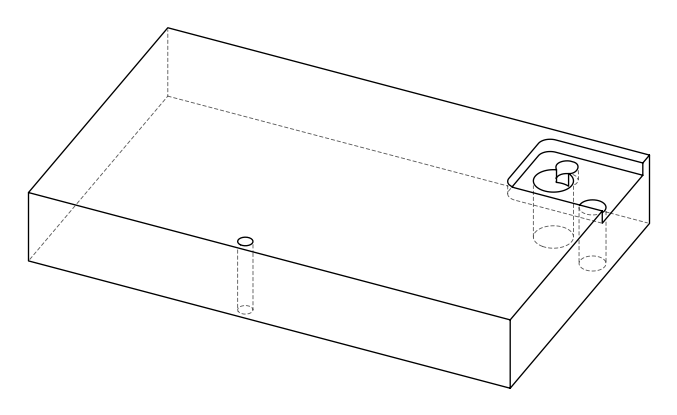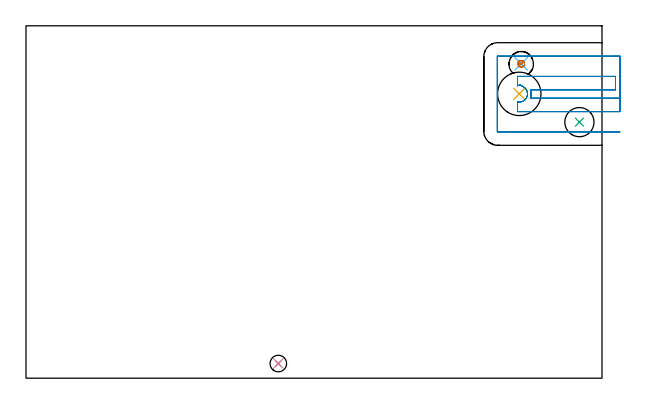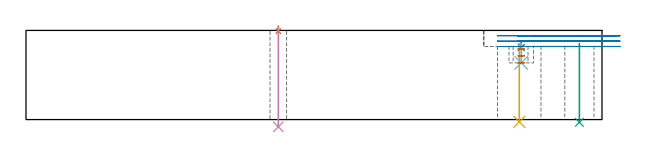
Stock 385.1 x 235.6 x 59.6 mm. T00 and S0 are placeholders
(PLAN: 8 operations, 6 tool changes, 4.7 min)
(1 SPOT_DRILL | STEP1HOLE_1 | NXT0321_9005460120000 | 0.03 min | 1 mm3)
(2 SPOT_DRILL_1 | STEP1POCKET | NXT0321_9005460120000 | 0.03 min | 1130 mm3)
(3 INDEXABLE_INSERT_DRILL_THROUGH_HOLE_FROM_SOLID | STEP1HOLE | NXT0302_010 | 0.21 min | 17774 mm3)
(4 DRILL_THROUGH_HOLE_INTO_CENTER | STEP1HOLE_1 | UGT0301_222 | 0.27 min | 5745 mm3)
(5 INDEXABLE_INSERT_DRILL_THROUGH_HOLE_FROM_SOLID_1 | STEP1HOLE_2 | UGT0302_008 | 0.21 min | 39330 mm3)
(6 DRILL_BLIND_HOLE_INTO_CENTER | STEP1POCKET | NXT0301_128 | 0.06 min | 1186 mm3)
(7 MILL_ROUGH_BLIND_HOLE_CONTOUR | STEP1POCKET | UGT0201_129 | Spiral | 0.28 min | 1899 mm3)
(8 MILL_SLOT | SLOT_PARTIAL_RECTANGULAR | UGT0201_100 | Follow Part, ap 4.5, ae 75% | 3.6 min | 45275 mm3)
(TOOL NXT0321_9005460120000 | NC Spot Drill, 142deg, 12mm, Carbide, Uncoated | D12 PA142 FL30 Z2)
(TOOL NXT0302_010 | Index. Insert Drill 19.5mm [880-D1950L25-05] | D19.5 PA176 FL98 Z2)
(TOOL UGT0301_222 | Twist Drill 11.1 mm | D11.1 PA118 FL92 Z2)
(TOOL UGT0302_008 | Indexable Insert Drill 29mm | D29 PA180 FL50 Z2)
(TOOL NXT0301_128 | Carbide Drill 12mm [861.1-1200-036A1-GP GC34] | D12 PA150 FL37.4 Z2)
(TOOL UGT0201_129 | Carbide End Mill 11.9 | D11.9 FL15 Z4)
(TOOL UGT0201_100 | End Mill 18 mm | D18 FL22 Z2)
(OP 1 SPOT_DRILL)
G17 G21 G94 G90
T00 M6
G54
G17 G0 G90 X168.7 Y9.8 S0 M3
G43 Z69.6 H0
G94 G81 G98 Z59.122 F250. R62.6
G80
M5
M2
(OP 2 SPOT_DRILL_1)
G17 G21 G94 G90
T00 M6
G54
G17 G0 G90 X331.1 Y210.2 S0 M3
G43 Z69.6 H0
G94 G81 G98 Z48.194 F250. R51.9
G80
M5
M2
(OP 3 INDEXABLE_INSERT_DRILL_THROUGH_HOLE_FROM_SOLID)
G17 G21 G94 G90
T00 M6
G54
G17 G0 G90 X370. Y171.2 S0 M3
G43 Z69.6 H1
G94 G81 G98 Z-1.84 F250. R50.9
G80
M5
M2
(OP 4 DRILL_THROUGH_HOLE_INTO_CENTER)
G17 G21 G94 G90
T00 M6
G54
G17 G0 G90 X168.7 Y9.8 S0 M3
G43 Z69.6 H0
G94 G73 G98 Z-4.835 F250. Q10.739 R61.6
G80
M5
M2
(OP 5 INDEXABLE_INSERT_DRILL_THROUGH_HOLE_FROM_SOLID_1)
G17 G21 G94 G90
T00 M6
G54
G17 G0 G90 X329.8 Y190.1 S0 M3
G43 Z69.6 H0
G94 G81 G98 Z-1.5 F250. R50.9
G80
M5
M2
(OP 6 DRILL_BLIND_HOLE_INTO_CENTER)
G17 G21 G94 G90
T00 M6
G54
G17 G0 G90 X331.1 Y210.2 S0 M3
G43 Z69.6 H1
G94 G81 G98 Z37.9 F250. R50.9
G80
M5
M2
(OP 7 MILL_ROUGH_BLIND_HOLE_CONTOUR)
G17 G21 G94 G90
T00 M6
G54
G17 G0 G90 X331.1 Y210.2 S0 M3
G43 Z69.6 H0
Z47.233
G94 G3 X331.746 Y211.804 R0.932 F250.
X329.478 Y211.759 R1.604
X329.541 Y208.578 R2.25
X329.478 Y211.759 R-2.25
X329.509 Y210.169 R1.125
X331.1 Y210.2 R1.125
G0 Z42.567
G3 X331.746 Y211.804 R0.932
X329.478 Y211.759 R1.604
X329.541 Y208.578 R2.25
X329.478 Y211.759 R-2.25
X329.509 Y210.169 R1.125
X331.1 Y210.2 R1.125
G0 Z37.9
G3 X331.746 Y211.804 R0.932
X329.478 Y211.759 R1.604
X329.541 Y208.578 R2.25
X329.478 Y211.759 R-2.25
X329.509 Y210.169 R1.125
X331.1 Y210.2 R1.125
G0 Z69.6
M5
M2
(OP 8 MILL_SLOT)
G17 G21 G94 G90
T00 M6
G54
G17 G0 G90 X397.1 Y187.2 S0 M3
G43 Z69.6 H0
Z56.033
G94 G1 X394.1 F250.
X337.6 F500.
Y192.8
X394.1
Y201.8
X328.6
Y195.503
G3 X330.178 Y196.219 R9.
X331.93 Y195.172 R9.
G2 X333.971 Y193.682 R5.928
X335.294 Y190.201 R5.513
X334.924 Y188.112 R5.513
X334.414 Y187.113 R5.496
X333.511 Y186.046 R5.496
X328.6 Y184.736 R5.496
G1 Y178.2
X394.1
X397.1 F250.
Y215.3
X394.1
X315.4 F500.
G3 X315.1 Y215. R0.3
G1 Y165.
G3 X315.4 Y164.7 R0.3
G1 X394.1
X397.1 F250.
G0 Y187.2 Z52.467
G1 X394.1
X337.6 F500.
Y192.8
X394.1
Y201.8
X328.6
Y195.503
G3 X330.178 Y196.219 R9.
X331.93 Y195.172 R9.
G2 X333.971 Y193.682 R5.928
X334.924 Y188.112 R5.513
X333.556 Y186.087 R5.496
X328.6 Y184.736 R5.496
G1 Y178.2
X394.1
X397.1 F250.
Y215.3
X394.1
X315.4 F500.
G3 X315.1 Y215. R0.3
G1 Y165.
G3 X315.4 Y164.7 R0.3
G1 X394.1
X397.1 F250.
G0 Y187.2 Z48.9
G1 X394.1
X337.6 F500.
Y192.8
X394.1
Y201.8
X328.6
Y195.503
G3 X330.178 Y196.219 R9.
X331.93 Y195.172 R9.
G1 X332.083 Y195.102
G2 X333.969 Y193.684 R5.973
X334.292 Y193.269 R5.506
X334.499 Y192.952 R5.513
X333.544 Y186.076 R5.506
X332.917 Y185.573 R5.494
X328.6 Y184.736 R5.496
G1 Y178.2
X394.1
X397.1 F250.
Y215.3
X394.1
X315.4 F500.
G3 X315.1 Y215. R0.3
G1 Y165.
G3 X315.4 Y164.7 R0.3
G1 X394.1
X397.1 F250.
G0 Z69.6
M5
M2
